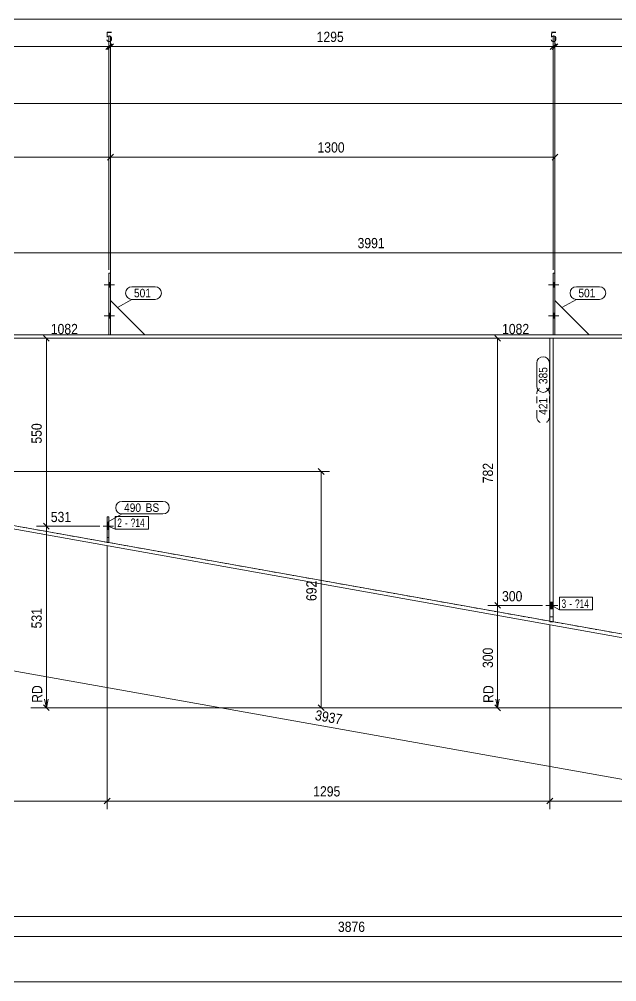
# Model space of a CAD drawing. Header units: millimetres. Extents: x 2 to 1174, y 1 to 825.
# Drawn here: x 609.2 to 784, y 211.6 to 493.3 of the extents above; entities that cross this region are included whole.
import ezdxf

# ---------------------------------------------------------------- set-up
doc = ezdxf.new("R2010")
doc.units = ezdxf.units.MM
for name, pattern in [('XKITLINE00', [0]), ('XKITLINE01', [4, 1, -1, 1, -1]), ('XKITLINE02', [4, 2, -2])]:
    doc.linetypes.add(name, pattern=pattern)
for name, color, linetype, lineweight in [('Bolt', 3, 'Continuous', 0), ('BoltMark', 7, 'Continuous', 0), ('Dimensions', 7, 'Continuous', 0), ('Part', 2, 'Continuous', 0), ('PartMark', 7, 'Continuous', 0)]:
    doc.layers.add(name, color=color, linetype=linetype, lineweight=lineweight)
doc.styles.add('ARIAL', font='ARIAL.TTF')
doc.styles.add('ARIAL_NARROW', font='ARIALN.TTF')

# ---------------------------------------------------------------- blocks, each defined once
blk = doc.blocks.new('*A24')
at = {"layer": 'Part', "color": 7, "linetype": 'XKITLINE01', "lineweight": 0}
for p, q in [((764.43, 399.97), (764.43, 316.97)), ((765.43, 399.97), (764.43, 399.97)), ((765.43, 316.97), (765.43, 399.97)), ((764.43, 318.47), (765.43, 318.47)), ((764.43, 316.97), (765.43, 316.97))]:
    blk.add_line(p, q, dxfattribs=at)
blk = doc.blocks.new('*A38')
at = {"layer": 'Part', "color": 7, "linetype": 'XKITLINE01', "lineweight": 0}
for p, q in [((634.93, 347.66), (634.93, 340.16)), ((635.43, 347.66), (634.93, 347.66)), ((635.43, 340.16), (635.43, 347.66)), ((634.93, 341.66), (635.43, 341.66)), ((634.93, 340.16), (635.43, 340.16))]:
    blk.add_line(p, q, dxfattribs=at)
blk = doc.blocks.new('*A39')
at = {"layer": 'Part', "color": 2, "linetype": 'XKITLINE00', "lineweight": 0}
for p, q in [((513.1, 360.97), (900.71, 291.81)), ((900.89, 292.8), (513.28, 361.96))]:
    blk.add_line(p, q, dxfattribs=at)
blk = doc.blocks.new('*A40')
at = {"layer": 'Part', "color": 2, "linetype": 'XKITLINE00', "lineweight": 0}
for p, q in [((912.19, 400.97), (513.1, 400.97)), ((912.19, 399.97), (513.1, 399.97))]:
    blk.add_line(p, q, dxfattribs=at)
blk = doc.blocks.new('*A51')
at = {"layer": 'Part', "color": 7, "linetype": 'XKITLINE01', "lineweight": 0}
for p, q in [((513.1, 399.97), (912.19, 399.97)), ((900.89, 292.8), (513.28, 361.96))]:
    blk.add_line(p, q, dxfattribs=at)
blk = doc.blocks.new('*A53')
at = {"layer": 'Bolt'}
for points in [[(765.43, 416.27), (765.93, 416.27), (765.93, 414.87), (765.43, 414.87)], [(765.43, 416.27), (765.93, 416.27), (765.93, 414.87), (765.43, 414.87)], [(765.43, 407.27), (765.93, 407.27), (765.93, 405.87), (765.43, 405.87)], [(765.43, 407.27), (765.93, 407.27), (765.93, 405.87), (765.43, 405.87)]]:
    blk.add_hatch(color=3, dxfattribs=at).paths.add_polyline_path(points, flags=17)
at = {"layer": 'Bolt', "color": 3, "linetype": 'XKITLINE00', "lineweight": 0}
for p, q in [((767.09, 415.57), (764.09, 415.57)), ((767.09, 415.57), (764.09, 415.57)), ((765.93, 416.27), (765.43, 416.27)), ((765.93, 416.27), (765.43, 416.27)), ((765.93, 414.87), (765.43, 414.87)), ((765.93, 414.87), (765.43, 414.87)), ((767.09, 406.57), (764.09, 406.57)), ((767.09, 406.57), (764.09, 406.57)), ((765.93, 407.27), (765.43, 407.27)), ((765.93, 407.27), (765.43, 407.27)), ((765.93, 405.87), (765.43, 405.87)), ((765.93, 405.87), (765.43, 405.87))]:
    blk.add_line(p, q, dxfattribs=at)
blk = doc.blocks.new('*A54')
at = {"layer": 'Bolt'}
blk.add_hatch(color=3, dxfattribs=at).paths.add_polyline_path([(765.43, 320.79), (764.43, 320.79), (764.43, 322.75), (765.43, 322.75)], flags=17)
at = {"layer": 'Bolt', "color": 3, "linetype": 'XKITLINE00', "lineweight": 0}
for p, q in [((766.78, 321.77), (763.28, 321.77)), ((765.43, 322.75), (764.43, 322.75)), ((765.43, 320.79), (764.43, 320.79))]:
    blk.add_line(p, q, dxfattribs=at)
blk = doc.blocks.new('*A55')
at = {"layer": 'Bolt'}
for points in [[(635.43, 416.27), (635.93, 416.27), (635.93, 414.87), (635.43, 414.87)], [(635.43, 416.27), (635.93, 416.27), (635.93, 414.87), (635.43, 414.87)], [(635.43, 407.27), (635.93, 407.27), (635.93, 405.87), (635.43, 405.87)], [(635.43, 407.27), (635.93, 407.27), (635.93, 405.87), (635.43, 405.87)]]:
    blk.add_hatch(color=3, dxfattribs=at).paths.add_polyline_path(points, flags=17)
at = {"layer": 'Bolt', "color": 3, "linetype": 'XKITLINE00', "lineweight": 0}
for p, q in [((637.09, 415.57), (634.09, 415.57)), ((637.09, 415.57), (634.09, 415.57)), ((635.93, 416.27), (635.43, 416.27)), ((635.93, 416.27), (635.43, 416.27)), ((635.93, 414.87), (635.43, 414.87)), ((635.93, 414.87), (635.43, 414.87)), ((637.09, 406.57), (634.09, 406.57)), ((637.09, 406.57), (634.09, 406.57)), ((635.93, 407.27), (635.43, 407.27)), ((635.93, 407.27), (635.43, 407.27)), ((635.93, 405.87), (635.43, 405.87)), ((635.93, 405.87), (635.43, 405.87))]:
    blk.add_line(p, q, dxfattribs=at)
blk = doc.blocks.new('*A56')
at = {"layer": 'Bolt'}
blk.add_hatch(color=3, dxfattribs=at).paths.add_polyline_path([(635.43, 343.98), (634.93, 343.98), (634.93, 345.95), (635.43, 345.95)], flags=17)
at = {"layer": 'Bolt', "color": 3, "linetype": 'XKITLINE00', "lineweight": 0}
for p, q in [((636.78, 344.96), (633.78, 344.96)), ((635.43, 345.95), (634.93, 345.95)), ((635.43, 343.98), (634.93, 343.98))]:
    blk.add_line(p, q, dxfattribs=at)
blk = doc.blocks.new('*A69')
at = {"layer": 'Bolt', "color": 3, "linetype": 'XKITLINE02', "lineweight": 0}
for p, q in [((766.78, 321.77), (763.28, 321.77)), ((765.43, 322.75), (764.43, 322.75)), ((765.43, 320.79), (764.43, 320.79))]:
    blk.add_line(p, q, dxfattribs=at)
blk = doc.blocks.new('*A70')
at = {"layer": 'Bolt', "color": 3, "linetype": 'XKITLINE02', "lineweight": 0}
for p, q in [((766.43, 321.77), (763.43, 321.77)), ((765.43, 322.75), (764.43, 322.75)), ((765.43, 320.79), (764.43, 320.79))]:
    blk.add_line(p, q, dxfattribs=at)
blk = doc.blocks.new('*A81')
at = {"layer": 'Bolt', "color": 3, "linetype": 'XKITLINE02', "lineweight": 0}
for p, q in [((636.78, 344.96), (633.78, 344.96)), ((635.43, 345.95), (634.93, 345.95)), ((635.43, 343.98), (634.93, 343.98))]:
    blk.add_line(p, q, dxfattribs=at)
blk = doc.blocks.new('*A84')
at = {"layer": 'Part', "color": 2, "linetype": 'XKITLINE00', "lineweight": 0}
for p, q in [((765.93, 418.97), (765.43, 418.97)), ((765.43, 418.97), (765.43, 400.97)), ((765.93, 400.97), (765.93, 418.97))]:
    blk.add_line(p, q, dxfattribs=at)
at = {"layer": 'Part', "color": 7, "linetype": 'XKITLINE01', "lineweight": 0}
blk.add_line((765.43, 400.97), (765.93, 400.97), dxfattribs=at)
blk = doc.blocks.new('*A85')
at = {"layer": 'Part', "color": 2, "linetype": 'XKITLINE00', "lineweight": 0}
for p, q in [((764.43, 399.97), (764.43, 317.15)), ((765.43, 399.97), (765.43, 316.97))]:
    blk.add_line(p, q, dxfattribs=at)
at = {"layer": 'Part', "color": 7, "linetype": 'XKITLINE01', "lineweight": 0}
for p, q in [((765.43, 399.97), (764.43, 399.97)), ((764.43, 318.47), (765.43, 318.47)), ((764.43, 316.97), (764.43, 317.15)), ((765.43, 316.97), (764.43, 316.97))]:
    blk.add_line(p, q, dxfattribs=at)
blk = doc.blocks.new('*A86')
at = {"layer": 'Part', "color": 2, "linetype": 'XKITLINE00', "lineweight": 0}
blk.add_line((775.93, 400.97), (765.93, 410.97), dxfattribs=at)
at = {"layer": 'Part', "color": 7, "linetype": 'XKITLINE01', "lineweight": 0}
for p, q in [((765.93, 410.97), (765.93, 400.97)), ((765.93, 400.97), (775.93, 400.97))]:
    blk.add_line(p, q, dxfattribs=at)
blk = doc.blocks.new('*A87')
at = {"layer": 'Part', "color": 2, "linetype": 'XKITLINE00', "lineweight": 0}
for p, q in [((635.43, 418.97), (635.93, 418.97)), ((635.43, 418.97), (635.43, 400.97)), ((635.93, 418.97), (635.93, 400.97))]:
    blk.add_line(p, q, dxfattribs=at)
at = {"layer": 'Part', "color": 7, "linetype": 'XKITLINE01', "lineweight": 0}
blk.add_line((635.93, 400.97), (635.43, 400.97), dxfattribs=at)
blk = doc.blocks.new('*A88')
at = {"layer": 'Part', "color": 2, "linetype": 'XKITLINE00', "lineweight": 0}
for p, q in [((635.43, 347.66), (634.93, 347.66)), ((634.93, 347.66), (634.93, 340.25)), ((635.43, 347.66), (635.43, 340.16))]:
    blk.add_line(p, q, dxfattribs=at)
at = {"layer": 'Part', "color": 7, "linetype": 'XKITLINE01', "lineweight": 0}
for p, q in [((634.93, 341.66), (635.43, 341.66)), ((634.93, 340.16), (634.93, 340.25)), ((635.43, 340.16), (634.93, 340.16))]:
    blk.add_line(p, q, dxfattribs=at)
blk = doc.blocks.new('*A89')
at = {"layer": 'Part', "color": 2, "linetype": 'XKITLINE00', "lineweight": 0}
blk.add_line((645.93, 400.97), (635.93, 410.97), dxfattribs=at)
at = {"layer": 'Part', "color": 7, "linetype": 'XKITLINE01', "lineweight": 0}
for p, q in [((635.93, 410.97), (635.93, 400.97)), ((635.93, 400.97), (645.93, 400.97))]:
    blk.add_line(p, q, dxfattribs=at)
blk = doc.blocks.new('*A203')
at = {"layer": 'Dimensions', "color": 7, "linetype": 'XKITLINE00', "lineweight": 0}
blk.add_line((75.16, 493.33), (915.57, 493.33), dxfattribs=at)
blk = doc.blocks.new('*A213')
at = {"layer": 'Dimensions', "color": 7, "linetype": 'XKITLINE00', "lineweight": 0}
for p, q in [((635.93, 418.09), (635.93, 488.18)), ((765.43, 419.97), (765.43, 488.18)), ((636.78, 486.18), (635.08, 484.49)), ((635.93, 485.33), (765.43, 485.33)), ((766.28, 486.18), (764.58, 484.49))]:
    blk.add_line(p, q, dxfattribs=at)
at = {"layer": 'Dimensions', "color": 3}
for p in [(635.93, 485.33), (765.43, 485.33)]:
    blk.add_point(p, dxfattribs=at)
at = {"layer": 'Dimensions', "color": 3, "style": 'ARIAL', "width": 0.85}
blk.add_text('1295', height=3, dxfattribs=at).set_placement((696.23, 486.68))
blk = doc.blocks.new('*A214')
at = {"layer": 'Dimensions', "color": 7, "linetype": 'XKITLINE00', "lineweight": 0}
blk.add_line((77.16, 211.62), (900.71, 211.62), dxfattribs=at)
blk = doc.blocks.new('*A215')
at = {"layer": 'Dimensions', "color": 7, "linetype": 'XKITLINE00', "lineweight": 0}
for p, q in [((634.93, 339.16), (634.93, 262.1)), ((764.43, 315.97), (764.43, 262.1)), ((635.78, 265.35), (634.08, 263.65)), ((765.28, 265.35), (763.58, 263.65)), ((634.93, 264.5), (764.43, 264.5))]:
    blk.add_line(p, q, dxfattribs=at)
at = {"layer": 'Dimensions', "color": 3}
for p in [(634.93, 264.5), (764.43, 264.5)]:
    blk.add_point(p, dxfattribs=at)
at = {"layer": 'Dimensions', "color": 3, "style": 'ARIAL', "width": 0.85}
blk.add_text('1295', height=3, dxfattribs=at).set_placement((695.23, 265.85))
blk = doc.blocks.new('*A216')
at = {"layer": 'Dimensions', "color": 7, "linetype": 'XKITLINE00', "lineweight": 0}
for p, q in [((632.78, 344.96), (614.31, 344.96)), ((616.32, 345.81), (618.01, 344.11)), ((617.16, 291.81), (617.16, 344.96)), ((617.16, 299.04), (617.16, 291.81)), ((616.66, 294.31), (617.16, 291.81)), ((617.66, 294.31), (617.16, 291.81)), ((899.71, 291.81), (612.66, 291.81)), ((899.71, 291.81), (614.31, 291.81)), ((616.32, 292.66), (618.01, 290.97))]:
    blk.add_line(p, q, dxfattribs=at)
at = {"layer": 'Dimensions', "color": 3}
for p in [(617.16, 344.96), (617.16, 291.81)]:
    blk.add_point(p, dxfattribs=at)
at = {"layer": 'Dimensions', "color": 7}
blk.add_point((617.16, 291.81), dxfattribs=at)
at = {"layer": 'Dimensions', "color": 3, "style": 'ARIAL', "width": 0.85}
blk.add_text('531', height=3, dxfattribs=at).set_placement((618.46, 346.16))
for s, p in [('531', (615.81, 315.05)), ('RD', (615.96, 293.26))]:
    blk.add_text(s, height=3, rotation=90.0002, dxfattribs=at).set_placement(p)
blk = doc.blocks.new('*A217')
at = {"layer": 'Dimensions', "color": 7, "linetype": 'XKITLINE00', "lineweight": 0}
blk.add_line((77.16, 468.7), (912.19, 468.7), dxfattribs=at)
blk = doc.blocks.new('*A218')
at = {"layer": 'Dimensions', "color": 7, "linetype": 'XKITLINE00', "lineweight": 0}
blk.add_line((77.16, 230.69), (899.53, 230.69), dxfattribs=at)
blk = doc.blocks.new('*A219')
at = {"layer": 'Dimensions', "color": 7, "linetype": 'XKITLINE00', "lineweight": 0}
for p, q in [((636.78, 453.82), (635.08, 452.12)), ((635.93, 411.97), (635.93, 455.82)), ((766.78, 453.82), (765.08, 452.12)), ((765.93, 411.97), (765.93, 455.82)), ((635.93, 452.97), (765.93, 452.97))]:
    blk.add_line(p, q, dxfattribs=at)
at = {"layer": 'Dimensions', "color": 3}
for p in [(635.93, 452.97), (765.93, 452.97)]:
    blk.add_point(p, dxfattribs=at)
at = {"layer": 'Dimensions', "color": 3, "style": 'ARIAL', "width": 0.85}
blk.add_text('1300', height=3, dxfattribs=at).set_placement((696.48, 454.32))
blk = doc.blocks.new('*A220')
at = {"layer": 'Dimensions', "color": 7, "linetype": 'XKITLINE00', "lineweight": 0}
blk.add_line((513.1, 224.86), (900.71, 224.86), dxfattribs=at)
at = {"layer": 'Dimensions', "color": 3, "style": 'ARIAL', "width": 0.85}
blk.add_text('3876', height=3, dxfattribs=at).set_placement((702.46, 226.21))
blk = doc.blocks.new('*A221')
at = {"layer": 'Dimensions', "color": 7, "linetype": 'XKITLINE00', "lineweight": 0}
for p, q in [((514.1, 360.97), (699.94, 360.97)), ((696.69, 361.82), (698.39, 360.12)), ((697.54, 291.81), (697.54, 360.97)), ((899.71, 291.81), (694.69, 291.81)), ((696.69, 292.66), (698.39, 290.97))]:
    blk.add_line(p, q, dxfattribs=at)
at = {"layer": 'Dimensions', "color": 3}
for p in [(697.54, 360.97), (697.54, 291.81)]:
    blk.add_point(p, dxfattribs=at)
at = {"layer": 'Dimensions', "color": 3, "style": 'ARIAL', "width": 0.85}
blk.add_text('692', height=3, rotation=90.0002, dxfattribs=at).set_placement((696.19, 323.06))
blk = doc.blocks.new('*A222')
at = {"layer": 'Dimensions', "color": 7, "linetype": 'XKITLINE00', "lineweight": 0}
blk.add_line((505.92, 320.73), (893.53, 251.57), dxfattribs=at)
at = {"layer": 'Dimensions', "color": 3, "style": 'ARIAL', "width": 0.85}
blk.add_text('3937', height=3, rotation=-10.1184, dxfattribs=at).set_placement((695.58, 288.26))
blk = doc.blocks.new('*A223')
at = {"layer": 'Dimensions', "color": 7, "linetype": 'XKITLINE00', "lineweight": 0}
blk.add_line((513.1, 424.97), (912.19, 424.97), dxfattribs=at)
at = {"layer": 'Dimensions', "color": 3, "style": 'ARIAL', "width": 0.85}
blk.add_text('3991', height=3, dxfattribs=at).set_placement((708.2, 426.32))
blk = doc.blocks.new('*A229')
at = {"layer": 'PartMark', "color": 7, "linetype": 'XKITLINE00', "lineweight": 0}
for p, q in [((639.3, 352.23), (651.26, 352.23)), ((635.06, 346.13), (639.3, 348.53)), ((639.3, 348.53), (651.26, 348.53))]:
    blk.add_line(p, q, dxfattribs=at)
for centre, start, end in [((639.3, 350.38), 90, 270), ((651.26, 350.38), 270, 90)]:
    blk.add_arc(centre, 1.85, start, end, dxfattribs=at)
at = {"layer": 'PartMark', "color": 3, "style": 'ARIAL', "width": 0.85}
for s, p in [('490', (639.9, 349.13)), ('BS', (646.21, 349.13))]:
    blk.add_text(s, height=2.5, dxfattribs=at).set_placement(p)
blk = doc.blocks.new('*A250')
at = {"layer": 'Dimensions', "color": 7, "linetype": 'XKITLINE00', "lineweight": 0}
for p, q in [((505.93, 418.09), (505.93, 488.18)), ((635.43, 419.97), (635.43, 488.18)), ((506.78, 486.18), (505.08, 484.49)), ((505.93, 485.33), (635.43, 485.33)), ((636.28, 486.18), (634.58, 484.49))]:
    blk.add_line(p, q, dxfattribs=at)
at = {"layer": 'Dimensions', "color": 3}
for p in [(505.93, 485.33), (635.43, 485.33)]:
    blk.add_point(p, dxfattribs=at)
at = {"layer": 'Dimensions', "color": 3, "style": 'ARIAL', "width": 0.85}
blk.add_text('1295', height=3, dxfattribs=at).set_placement((566.23, 486.68))
blk = doc.blocks.new('*A251')
at = {"layer": 'Dimensions', "color": 7, "linetype": 'XKITLINE00', "lineweight": 0}
for p, q in [((635.43, 419.97), (635.43, 488.18)), ((635.93, 418.09), (635.93, 488.18)), ((636.28, 486.18), (634.58, 484.49)), ((636.78, 486.18), (635.08, 484.49)), ((635.43, 485.33), (635.93, 485.33))]:
    blk.add_line(p, q, dxfattribs=at)
at = {"layer": 'Dimensions', "color": 3}
for p in [(635.43, 485.33), (635.93, 485.33)]:
    blk.add_point(p, dxfattribs=at)
at = {"layer": 'Dimensions', "color": 3, "style": 'ARIAL', "width": 0.85}
blk.add_text('5', height=3, dxfattribs=at).set_placement((634.56, 486.68))
blk = doc.blocks.new('*A259')
at = {"layer": 'Dimensions', "color": 7, "linetype": 'XKITLINE00', "lineweight": 0}
for p, q in [((504.93, 368.77), (504.93, 262.1)), ((634.93, 339.16), (634.93, 262.1)), ((505.78, 265.35), (504.08, 263.65)), ((635.78, 265.35), (634.08, 263.65)), ((504.93, 264.5), (634.93, 264.5))]:
    blk.add_line(p, q, dxfattribs=at)
at = {"layer": 'Dimensions', "color": 3}
for p in [(504.93, 264.5), (634.93, 264.5)]:
    blk.add_point(p, dxfattribs=at)
at = {"layer": 'Dimensions', "color": 3, "style": 'ARIAL', "width": 0.85}
blk.add_text('1300', height=3, dxfattribs=at).set_placement((565.48, 265.85))
blk = doc.blocks.new('*A260')
at = {"layer": 'Dimensions', "color": 7, "linetype": 'XKITLINE00', "lineweight": 0}
for p, q in [((616.32, 400.82), (618.01, 399.12)), ((632.78, 399.97), (614.31, 399.97)), ((617.16, 344.96), (617.16, 399.97)), ((632.78, 344.96), (614.31, 344.96)), ((616.32, 345.81), (618.01, 344.11))]:
    blk.add_line(p, q, dxfattribs=at)
at = {"layer": 'Dimensions', "color": 3}
for p in [(617.16, 399.97), (617.16, 344.96)]:
    blk.add_point(p, dxfattribs=at)
at = {"layer": 'Dimensions', "color": 3, "style": 'ARIAL', "width": 0.85}
blk.add_text('1082', height=3, dxfattribs=at).set_placement((618.46, 401.17))
blk.add_text('550', height=3, rotation=90.0002, dxfattribs=at).set_placement((615.81, 369.13))
blk = doc.blocks.new('*A264')
at = {"layer": 'Dimensions', "color": 7, "linetype": 'XKITLINE00', "lineweight": 0}
for p, q in [((512.95, 453.82), (511.26, 452.12)), ((512.1, 400.67), (512.1, 455.82)), ((636.78, 453.82), (635.08, 452.12)), ((635.93, 411.97), (635.93, 455.82)), ((512.1, 452.97), (635.93, 452.97))]:
    blk.add_line(p, q, dxfattribs=at)
at = {"layer": 'Dimensions', "color": 3}
for p in [(512.1, 452.97), (635.93, 452.97)]:
    blk.add_point(p, dxfattribs=at)
at = {"layer": 'Dimensions', "color": 3, "style": 'ARIAL', "width": 0.85}
blk.add_text('1238', height=3, dxfattribs=at).set_placement((569.57, 454.32))
blk = doc.blocks.new('*A267')
at = {"layer": 'BoltMark', "color": 7, "linetype": 'XKITLINE00', "lineweight": 0}
for p, q in [((637.31, 347.81), (647, 347.81)), ((637.31, 344.11), (637.31, 347.81)), ((647, 344.11), (647, 347.81)), ((635.28, 344.96), (637.31, 344.11)), ((637.31, 344.11), (647, 344.11))]:
    blk.add_line(p, q, dxfattribs=at)
at = {"layer": 'BoltMark', "color": 3, "style": 'ARIAL_NARROW', "width": 0.85}
for s, p in [('2', (637.91, 344.71)), ('?14', (641.84, 344.71)), ('-', (640.18, 344.71))]:
    blk.add_text(s, height=2.5, dxfattribs=at).set_placement(p)
blk = doc.blocks.new('*A277')
at = {"layer": 'PartMark', "color": 7, "linetype": 'XKITLINE00', "lineweight": 0}
for p, q in [((642.2, 415.04), (648.96, 415.04)), ((637.96, 408.94), (642.2, 411.34)), ((642.2, 411.34), (648.96, 411.34))]:
    blk.add_line(p, q, dxfattribs=at)
for centre, start, end in [((642.2, 413.19), 90, 270), ((648.96, 413.19), 270, 90)]:
    blk.add_arc(centre, 1.85, start, end, dxfattribs=at)
at = {"layer": 'PartMark', "color": 3, "style": 'ARIAL', "width": 0.85}
blk.add_text('501', height=2.5, dxfattribs=at).set_placement((642.8, 411.94))
blk = doc.blocks.new('*A282')
at = {"layer": 'Dimensions', "color": 7, "linetype": 'XKITLINE00', "lineweight": 0}
for p, q in [((765.43, 419.97), (765.43, 488.18)), ((765.93, 418.09), (765.93, 488.18)), ((766.28, 486.18), (764.58, 484.49)), ((766.78, 486.18), (765.08, 484.49)), ((765.43, 485.33), (765.93, 485.33))]:
    blk.add_line(p, q, dxfattribs=at)
at = {"layer": 'Dimensions', "color": 3}
for p in [(765.43, 485.33), (765.93, 485.33)]:
    blk.add_point(p, dxfattribs=at)
at = {"layer": 'Dimensions', "color": 3, "style": 'ARIAL', "width": 0.85}
blk.add_text('5', height=3, dxfattribs=at).set_placement((764.56, 486.68))
blk = doc.blocks.new('*A283')
at = {"layer": 'Dimensions', "color": 7, "linetype": 'XKITLINE00', "lineweight": 0}
for p, q in [((765.93, 418.09), (765.93, 488.18)), ((895.43, 419.97), (895.43, 488.18)), ((766.78, 486.18), (765.08, 484.49)), ((765.93, 485.33), (895.43, 485.33)), ((896.28, 486.18), (894.58, 484.49))]:
    blk.add_line(p, q, dxfattribs=at)
at = {"layer": 'Dimensions', "color": 3}
for p in [(765.93, 485.33), (895.43, 485.33)]:
    blk.add_point(p, dxfattribs=at)
at = {"layer": 'Dimensions', "color": 3, "style": 'ARIAL', "width": 0.85}
blk.add_text('1295', height=3, dxfattribs=at).set_placement((826.23, 486.68))
blk = doc.blocks.new('*A305')
at = {"layer": 'Dimensions', "color": 7, "linetype": 'XKITLINE00', "lineweight": 0}
for p, q in [((764.43, 315.97), (764.43, 262.1)), ((900.78, 290.8), (900.78, 262.1)), ((765.28, 265.35), (763.58, 263.65)), ((901.63, 265.35), (899.94, 263.65)), ((764.43, 264.5), (900.78, 264.5))]:
    blk.add_line(p, q, dxfattribs=at)
at = {"layer": 'Dimensions', "color": 3}
for p in [(764.43, 264.5), (900.78, 264.5)]:
    blk.add_point(p, dxfattribs=at)
at = {"layer": 'Dimensions', "color": 3, "style": 'ARIAL', "width": 0.85}
blk.add_text('1364', height=3, dxfattribs=at).set_placement((828.16, 265.85))
blk = doc.blocks.new('*A306')
at = {"layer": 'Dimensions', "color": 7, "linetype": 'XKITLINE00', "lineweight": 0}
for p, q in [((762.28, 321.77), (746.31, 321.77)), ((748.32, 322.62), (750.01, 320.92)), ((749.16, 291.81), (749.16, 321.77)), ((749.16, 299.03), (749.16, 291.81)), ((748.66, 294.31), (749.16, 291.81)), ((749.66, 294.31), (749.16, 291.81)), ((899.79, 291.81), (744.66, 291.81)), ((899.79, 291.81), (746.31, 291.81)), ((748.32, 292.66), (750.01, 290.96))]:
    blk.add_line(p, q, dxfattribs=at)
at = {"layer": 'Dimensions', "color": 3}
for p in [(749.16, 321.77), (749.16, 291.81)]:
    blk.add_point(p, dxfattribs=at)
at = {"layer": 'Dimensions', "color": 7}
blk.add_point((749.16, 291.81), dxfattribs=at)
at = {"layer": 'Dimensions', "color": 3, "style": 'ARIAL', "width": 0.85}
blk.add_text('300', height=3, dxfattribs=at).set_placement((750.46, 322.97))
for s, p in [('300', (747.81, 303.45)), ('RD', (747.96, 293.25))]:
    blk.add_text(s, height=3, rotation=90.0002, dxfattribs=at).set_placement(p)
blk = doc.blocks.new('*A307')
at = {"layer": 'Dimensions', "color": 7, "linetype": 'XKITLINE00', "lineweight": 0}
for p, q in [((748.32, 400.82), (750.01, 399.12)), ((762.28, 399.97), (746.31, 399.97)), ((749.16, 321.77), (749.16, 399.97)), ((762.28, 321.77), (746.31, 321.77)), ((748.32, 322.62), (750.01, 320.92))]:
    blk.add_line(p, q, dxfattribs=at)
at = {"layer": 'Dimensions', "color": 3}
for p in [(749.16, 399.97), (749.16, 321.77)]:
    blk.add_point(p, dxfattribs=at)
at = {"layer": 'Dimensions', "color": 3, "style": 'ARIAL', "width": 0.85}
blk.add_text('1082', height=3, dxfattribs=at).set_placement((750.46, 401.17))
blk.add_text('782', height=3, rotation=90.0002, dxfattribs=at).set_placement((747.81, 357.53))
blk = doc.blocks.new('*A308')
at = {"layer": 'BoltMark', "color": 7, "linetype": 'XKITLINE00', "lineweight": 0}
for p, q in [((767.26, 324.14), (776.95, 324.14)), ((767.26, 320.44), (767.26, 324.14)), ((776.95, 320.44), (776.95, 324.14)), ((765.03, 321.77), (767.26, 320.44)), ((767.26, 320.44), (776.95, 320.44))]:
    blk.add_line(p, q, dxfattribs=at)
at = {"layer": 'BoltMark', "color": 3, "style": 'ARIAL_NARROW', "width": 0.85}
for s, p in [('3', (767.86, 321.04)), ('-', (770.13, 321.04)), ('?14', (771.79, 321.04))]:
    blk.add_text(s, height=2.5, dxfattribs=at).set_placement(p)
blk = doc.blocks.new('*A312')
at = {"layer": 'PartMark', "color": 7, "linetype": 'XKITLINE02', "lineweight": 0}
for p, q in [((760.63, 376.96), (760.63, 383.72)), ((764.33, 376.96), (764.33, 383.72))]:
    blk.add_line(p, q, dxfattribs=at)
for centre, start, end in [((762.48, 383.72), 0, 180), ((762.48, 376.96), 180, 0)]:
    blk.add_arc(centre, 1.85, start, end, dxfattribs=at)
at = {"layer": 'PartMark', "color": 3, "style": 'ARIAL', "width": 0.85}
blk.add_text('421', height=2.5, rotation=90.0002, dxfattribs=at).set_placement((763.73, 377.56))
blk = doc.blocks.new('*A313')
at = {"layer": 'PartMark', "color": 7, "linetype": 'XKITLINE00', "lineweight": 0}
for p, q in [((760.63, 385.96), (760.63, 392.72)), ((764.33, 385.96), (764.33, 392.72))]:
    blk.add_line(p, q, dxfattribs=at)
for centre, start, end in [((762.48, 392.72), 0, 180), ((762.48, 385.96), 180, 0)]:
    blk.add_arc(centre, 1.85, start, end, dxfattribs=at)
at = {"layer": 'PartMark', "color": 3, "style": 'ARIAL', "width": 0.85}
blk.add_text('385', height=2.5, rotation=90.0002, dxfattribs=at).set_placement((763.73, 386.56))
blk = doc.blocks.new('*A314')
at = {"layer": 'PartMark', "color": 7, "linetype": 'XKITLINE00', "lineweight": 0}
for p, q in [((772.2, 415.04), (778.96, 415.04)), ((767.96, 408.94), (772.2, 411.34)), ((772.2, 411.34), (778.96, 411.34))]:
    blk.add_line(p, q, dxfattribs=at)
for centre, start, end in [((772.2, 413.19), 90, 270), ((778.96, 413.19), 270, 90)]:
    blk.add_arc(centre, 1.85, start, end, dxfattribs=at)
at = {"layer": 'PartMark', "color": 3, "style": 'ARIAL', "width": 0.85}
blk.add_text('501', height=2.5, dxfattribs=at).set_placement((772.8, 411.94))

msp = doc.modelspace()

# ---------------------------------------------------------------- block references
at = {"lineweight": 0}
for name in ['*A203', '*A250', '*A251', '*A213', '*A282', '*A283', '*A217', '*A264', '*A219', '*A223', '*A87', '*A84', '*A55', '*A277', '*A53', '*A314', '*A89', '*A86', '*A260', '*A307', '*A40', '*A51', '*A24', '*A85', '*A313', '*A312', '*A259', '*A39', '*A221', '*A214', '*A218', '*A222', '*A220', '*A229', '*A216', '*A38', '*A88', '*A267', '*A56', '*A81', '*A215', '*A306', '*A308', '*A54', '*A69', '*A70', '*A305']:
    msp.add_blockref(name, (0, 0), dxfattribs=at)

doc.saveas('drawing.dxf')
